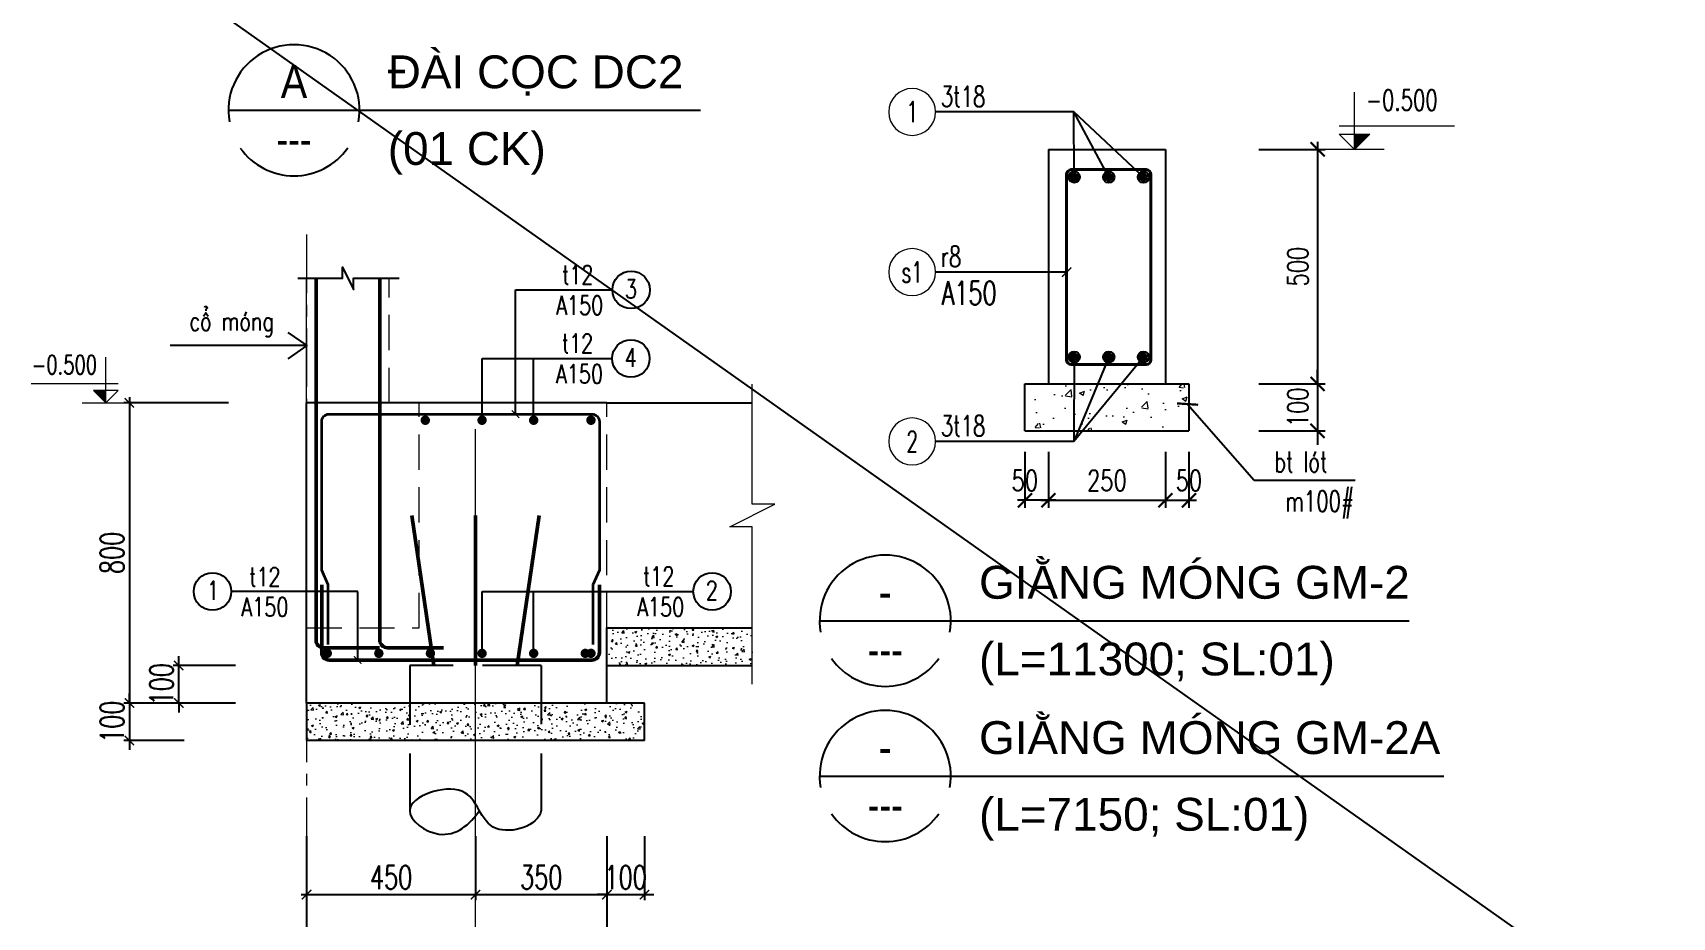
# Model space of a CAD drawing. Header units: millimetres. Extents: x -529861 to -223882, y -171969 to 61504.
# Drawn here: x -424030 to -406558, y 6194 to 15623 of the extents above; entities that cross this region are included whole.
import ezdxf
from ezdxf.enums import TextEntityAlignment as Align

# ---------------------------------------------------------------- set-up
doc = ezdxf.new("R2010")
doc.units = ezdxf.units.MM
doc.header["$LTSCALE"] = 5000
for name, pattern in [('CENTER', [2, 1.25, -0.25, 0.25, -0.25]), ('DASHDOT', [1, 0.5, -0.25, 0, -0.25]), ('HIDDEN', [0.375, 0.25, -0.125]), ('HIDDEN2', [0.1875, 0.125, -0.0625])]:
    doc.linetypes.add(name, pattern=pattern)
doc.layers.get('Defpoints').update_dxf_attribs({"color": 143})
for name, color, linetype, lineweight in [('01- Axis', 5, 'CENTER', 15), ('02- Bhatch', 8, 'Continuous', 9), ('05- Dim', 9, 'Continuous', 25), ('07- Hidden', 8, 'HIDDEN', 15), ('REBAR', 3, 'Continuous', 35), ('S- Concrete', 4, 'Continuous', 25), ('S- Rien', 3, 'Continuous', 50), ('S- Text', 7, 'Continuous', 25), ('S-Concrete', 4, 'Continuous', 25), ('S-Dim', 9, 'Continuous', 18), ('S-dims', 8, 'Continuous', 18), ('S-hatch', 8, 'Continuous', 5), ('S-hidden', 9, 'HIDDEN2', 25), ('S-Leader', 8, 'Continuous', 18), ('s-nomal', 32, 'Continuous', 25), ('S-STEEL thin', 3, 'Continuous', 35), ('S-text', 2, 'Continuous', 20), ('S-TEXT35', 3, 'Continuous', 30), ('Thep', 3, 'Continuous', 40)]:
    doc.layers.add(name, color=color, linetype=linetype, lineweight=lineweight)
doc.layers.add('8', color=8, linetype='Continuous')
doc.layers.add('KCS_Plotter', color=11, linetype='Continuous', plot=False)
doc.styles.add('.VnArialH', font='')
doc.styles.add('dim', font='iso.shx', dxfattribs={"width": 0.8})
doc.styles.add('kh-cat-typical$0$General text 1', font='')
doc.styles.add('ROMANS', font='romans.shx', dxfattribs={"width": 0.75, "bigfont": 'vns.shx'})
doc.styles.add('s-text', font='vnsimli.shx', dxfattribs={"width": 0.7})
doc.styles.add('S-TEXT35', font='', dxfattribs={"width": 0.9})
doc.styles.add('vnavanthb', font='')
doc.styles.add('vnsimli', font='vnsimli.shx')
doc.styles.add('vnsimpli', font='vnsimli.shx', dxfattribs={"width": 0.65})
doc.styles.get('.VnArialH').set_extended_font_data('.VnArialH')
doc.styles.get('kh-cat-typical$0$General text 1').set_extended_font_data('.VnAvantH')
doc.styles.get('S-TEXT35').set_extended_font_data('.VnAvantH')
doc.styles.get('vnavanthb').set_extended_font_data('.VnAvantH', bold=True)
doc.dimstyles.new('1-100x0.5', dxfattribs={"dimscale": 100, "dimtxt": 2.5, "dimasz": 1, "dimexe": 1, "dimexo": 1, "dimgap": 1, "dimtad": 1, "dimdec": 0, "dimlfac": 0.2, "dimzin": 0, "dimdsep": 46, "dimtxsty": 'dim', "dimblk": 'ARCHTICK', "dimcen": 1, "dimdle": 1, "dimclrd": 252, "dimclre": 252, "dimclrt": 31, "dimadec": 0, "dimazin": 0, "dimtfac": 1, "dimtdec": 0, "dimtmove": 0, "dimatfit": 1, "dimldrblk": 'ARCHTICK', "dimfxl": 50, "dimtolj": 1, "dimtzin": 0, "dimarcsym": 1})
doc.dimstyles.new('1-150x5', dxfattribs={"dimscale": 100, "dimtxt": 2.2, "dimasz": 1.5, "dimexe": 0.8, "dimexo": 0, "dimgap": 1, "dimtad": 1, "dimdec": 0, "dimlfac": 0.2, "dimzin": 1, "dimdsep": 46, "dimtxsty": 'ROMANS', "dimblk": 'ARCHTICK', "dimcen": 0.8, "dimdle": 0.8, "dimclrd": 256, "dimclre": 256, "dimclrt": 3, "dimadec": 0, "dimazin": 0, "dimtfac": 1, "dimtdec": 0, "dimtix": 1, "dimtmove": 0, "dimatfit": 3, "dimfxl": 0.15, "dimtvp": 0.833333, "dimtolj": 1, "dimtzin": 0, "dimarcsym": 0})
doc.dimstyles.new('1-25s', dxfattribs={"dimtxt": 250, "dimasz": 100, "dimexe": 60, "dimexo": 20, "dimgap": 60, "dimtad": 1, "dimdec": 0, "dimlfac": 0.25, "dimdsep": 46, "dimtxsty": 's-text', "dimblk1": 'ARCHTICK', "dimblk2": 'ARCHTICK', "dimsah": 1, "dimcen": 0, "dimdle": 60, "dimclrd": 256, "dimclre": 256, "dimclrt": 1, "dimadec": 0, "dimazin": 0, "dimtfac": 1, "dimtdec": 0, "dimtix": 1, "dimtmove": 1, "dimatfit": 3, "dimldrblk": 'ARCHTICK', "dimfxl": 60, "dimtolj": 1, "dimarcsym": 0})
doc.dimstyles.new('1-50', dxfattribs={"dimtxt": 200, "dimasz": 80, "dimexe": 100, "dimexo": 10, "dimgap": 60, "dimtad": 1, "dimdec": 0, "dimlfac": 0.5, "dimzin": 0, "dimdsep": 46, "dimtxsty": 's-text', "dimblk1": 'ARCHTICK', "dimblk2": 'ARCHTICK', "dimsah": 1, "dimcen": 100, "dimdle": 100, "dimclrd": 256, "dimclre": 256, "dimclrt": 4, "dimadec": 0, "dimazin": 0, "dimtfac": 0.0001, "dimtdec": 0, "dimtix": 1, "dimtmove": 1, "dimatfit": 3, "dimldrblk": 'ARCHTICK', "dimfxl": 200, "dimtolj": 1, "dimtzin": 0, "dimarcsym": 0})
doc.dimstyles.new('TL1-40', dxfattribs={"dimscale": 100, "dimtxt": 2.5, "dimasz": 0.8, "dimexe": 1, "dimexo": 2, "dimgap": 1, "dimtad": 1, "dimdec": 0, "dimlfac": 0.4, "dimzin": 12, "dimdsep": 46, "dimtxsty": 'dim', "dimblk1": 'ARCHTICK', "dimblk2": 'ARCHTICK', "dimsah": 1, "dimcen": 1, "dimdle": 1, "dimclrd": 9, "dimclre": 9, "dimclrt": 31, "dimadec": 0, "dimazin": 0, "dimtfac": 1, "dimtdec": 0, "dimtmove": 2, "dimatfit": 3, "dimldrblk": 'ARCHTICK', "dimfxl": 1, "dimtolj": 1, "dimtzin": 12, "dimarcsym": 0})

# ---------------------------------------------------------------- blocks, each defined once
blk = doc.blocks.new('_ArchTick')
at = {"color": 0, "linetype": 'ByBlock', "const_width": 0.15}
blk.add_lwpolyline([(-0.5, -0.5), (0.5, 0.5)], dxfattribs=at)
blk = doc.blocks.new('*D884')
at = {"layer": 'Defpoints', "color": 0, "ltscale": 800, "transparency": 16777216}
for p in [(-410965, 11880, 0), (-410965, 11380, 0), (-410337, 11380)]:
    blk.add_point(p, dxfattribs=at)
at = {"layer": 'S-dims', "lineweight": -2, "ltscale": 800, "transparency": 16777216}
for p, q in [((-410337, 11880), (-410337, 12030)), ((-410965, 11880), (-410257, 11880)), ((-410337, 11880), (-410337, 11380)), ((-410965, 11380), (-410257, 11380)), ((-410337, 11380), (-410337, 11230))]:
    blk.add_line(p, q, dxfattribs=at)
at = {"layer": 'S-dims', "lineweight": -2, "ltscale": 800, "transparency": 16777216, "xscale": 150, "yscale": 150, "zscale": 150}
for p, rotation in [((-410337, 11880), 270), ((-410337, 11380), 90)]:
    blk.add_blockref('_ArchTick', p, dxfattribs=dict(at, rotation=rotation))
at = {"layer": 'S-dims', "color": 3, "ltscale": 800, "transparency": 16777216, "insert": (-410547, 11630), "char_height": 220, "attachment_point": 5, "rotation": 90, "style": 'ROMANS'}
blk.add_mtext('\\A1;100', dxfattribs=at)
blk = doc.blocks.new('*D885')
at = {"layer": 'Defpoints', "color": 0, "ltscale": 800, "transparency": 16777216}
for p in [(-413206, 11154, 0), (-411958, 11154, 0), (-411958, 10639)]:
    blk.add_point(p, dxfattribs=at)
at = {"layer": 'S-dims', "lineweight": -2, "ltscale": 800, "transparency": 16777216}
for p, q in [((-413206, 11154), (-413206, 10559)), ((-411958, 11154), (-411958, 10559)), ((-413286, 10639), (-411878, 10639))]:
    blk.add_line(p, q, dxfattribs=at)
at = {"layer": 'S-dims', "lineweight": -2, "ltscale": 800, "transparency": 16777216, "xscale": 150, "yscale": 150, "zscale": 150, "rotation": 180}
blk.add_blockref('_ArchTick', (-413206, 10639), dxfattribs=at)
at = {"layer": 'S-dims', "lineweight": -2, "ltscale": 800, "transparency": 16777216, "xscale": 150, "yscale": 150, "zscale": 150}
blk.add_blockref('_ArchTick', (-411958, 10639), dxfattribs=at)
at = {"layer": 'S-dims', "color": 3, "ltscale": 800, "transparency": 16777216, "insert": (-412582, 10849), "char_height": 220, "attachment_point": 5, "style": 'ROMANS'}
blk.add_mtext('\\A1;250', dxfattribs=at)
blk = doc.blocks.new('*D886')
at = {"layer": 'Defpoints', "color": 0, "ltscale": 800, "transparency": 16777216}
for p in [(-410965, 14380, 0), (-410965, 11880, 0), (-410337, 11880)]:
    blk.add_point(p, dxfattribs=at)
at = {"layer": 'S-dims', "lineweight": -2, "ltscale": 800, "transparency": 16777216}
for p, q in [((-410965, 14380), (-410257, 14380)), ((-410337, 14460), (-410337, 11800)), ((-410965, 11880), (-410257, 11880))]:
    blk.add_line(p, q, dxfattribs=at)
at = {"layer": 'S-dims', "lineweight": -2, "ltscale": 800, "transparency": 16777216, "xscale": 150, "yscale": 150, "zscale": 150}
for p, rotation in [((-410337, 14380), 90), ((-410337, 11880), 270)]:
    blk.add_blockref('_ArchTick', p, dxfattribs=dict(at, rotation=rotation))
at = {"layer": 'S-dims', "color": 3, "ltscale": 800, "transparency": 16777216, "insert": (-410547, 13130), "char_height": 220, "attachment_point": 5, "rotation": 90, "style": 'ROMANS'}
blk.add_mtext('\\A1;500', dxfattribs=at)
blk = doc.blocks.new('*D887')
at = {"layer": 'Defpoints', "color": 0, "ltscale": 800, "transparency": 16777216}
for p in [(-413456, 11154, 0), (-413206, 11154, 0), (-413456, 10639)]:
    blk.add_point(p, dxfattribs=at)
at = {"layer": 'S-dims', "lineweight": -2, "ltscale": 800, "transparency": 16777216}
for p, q in [((-413456, 11154), (-413456, 10559)), ((-413206, 11154), (-413206, 10559)), ((-413126, 10639), (-413536, 10639))]:
    blk.add_line(p, q, dxfattribs=at)
at = {"layer": 'S-dims', "lineweight": -2, "ltscale": 800, "transparency": 16777216, "xscale": 150, "yscale": 150, "zscale": 150, "rotation": 180}
blk.add_blockref('_ArchTick', (-413456, 10639), dxfattribs=at)
at = {"layer": 'S-dims', "lineweight": -2, "ltscale": 800, "transparency": 16777216, "xscale": 150, "yscale": 150, "zscale": 150}
blk.add_blockref('_ArchTick', (-413206, 10639), dxfattribs=at)
at = {"layer": 'S-dims', "color": 3, "ltscale": 800, "transparency": 16777216, "insert": (-413456, 10849), "char_height": 220, "attachment_point": 5, "style": 'ROMANS'}
blk.add_mtext('\\A1;50', dxfattribs=at)
blk = doc.blocks.new('*D888')
at = {"layer": 'Defpoints', "color": 0, "ltscale": 800, "transparency": 16777216}
for p in [(-411958, 11154, 0), (-411708, 11154, 0), (-411708, 10639)]:
    blk.add_point(p, dxfattribs=at)
at = {"layer": 'S-dims', "lineweight": -2, "ltscale": 800, "transparency": 16777216}
for p, q in [((-411958, 11154), (-411958, 10559)), ((-411708, 11154), (-411708, 10559)), ((-412038, 10639), (-411628, 10639))]:
    blk.add_line(p, q, dxfattribs=at)
at = {"layer": 'S-dims', "lineweight": -2, "ltscale": 800, "transparency": 16777216, "xscale": 150, "yscale": 150, "zscale": 150, "rotation": 180}
blk.add_blockref('_ArchTick', (-411958, 10639), dxfattribs=at)
at = {"layer": 'S-dims', "lineweight": -2, "ltscale": 800, "transparency": 16777216, "xscale": 150, "yscale": 150, "zscale": 150}
blk.add_blockref('_ArchTick', (-411708, 10639), dxfattribs=at)
at = {"layer": 'S-dims', "color": 3, "ltscale": 800, "transparency": 16777216, "insert": (-411708, 10849), "char_height": 220, "attachment_point": 5, "style": 'ROMANS'}
blk.add_mtext('\\A1;50', dxfattribs=at)
blk = doc.blocks.new('THEP DAM')
at = {"layer": 'S-STEEL thin'}
for p, q in [((-0.53, 0.53), (0.53, -0.53)), ((-0.53, -0.53), (0.53, 0.53)), ((0, 0.75), (0, -0.75)), ((-0.75, 0), (0.75, 0))]:
    blk.add_line(p, q, dxfattribs=at)
blk.add_circle((0, 0), 0.75, dxfattribs=at)
blk = doc.blocks.new('CCT')
at = {"layer": 'S-Leader'}
blk.add_circle((-3.12, 0), 2.5, dxfattribs=at)
at = {"layer": 'S-text', "style": 'vnsimpli', "width": 0.75}
for tag, p in [('DK', (1.08, 1.06)), ('KC', (1.08, -3.72))]:
    blk.add_attdef(tag, p, '', height=2.5, dxfattribs=at)
at = {"layer": 'S-text', "style": 'vnavanthb'}
blk.add_attdef('SH', text='', height=3, dxfattribs=at).set_placement((-2.71, 0), align=Align.MIDDLE)
blk = doc.blocks.new('cot cao do')
at = {"layer": 'S-Leader'}
blk.add_hatch(color=256, dxfattribs=at).paths.add_polyline_path([(111, 111), (0, 111), (0, 0)])
for p, q in [((0, 0), (0, 413)), ((-111, 171), (722, 171)), ((214, 0), (-214, 0)), ((0, 0), (-111, 111)), ((-111, 111), (111, 111)), ((0, 0), (111, 111))]:
    blk.add_line(p, q, dxfattribs=at)
blk = doc.blocks.new('caotrinh')
at = {"layer": '8', "xscale": 0.01000000000931323, "yscale": 0.01000000000931323, "zscale": 0.01000000000931323}
blk.add_blockref('cot cao do', (1239341.48, -33042.11), dxfattribs=at)
at = {"layer": 'S-text', "style": 'vnsimli', "width": 0.7}
for tag, p in [('LEVER1', (1239342.3, -33028.83)), ('LEVER2', (1239342.3, -33030.9)), ('LEVER3', (1239342.3, -33032.97)), ('LEVER4', (1239342.3, -33034.99)), ('LEVER5', (1239342.3, -33037.1)), ('LEVER6', (1239342.3, -33039.29))]:
    blk.add_attdef(tag, p, '', height=1.7, dxfattribs=at)
blk = doc.blocks.new('*U877')
for p, q in [((-6.98, 0), (6.98, 0)), ((0, 0), (55.74, 0))]:
    blk.add_line(p, q)
blk.add_ellipse((0, 0), major_axis=(6.98, 0.01), ratio=1, start_param=-0.176637, end_param=3.316767)
at = {"color": 0}
blk.add_ellipse((0, 0), major_axis=(-6.98, 0), ratio=1, start_param=0.612827, end_param=2.529211, dxfattribs=at)
at = {"layer": 'S-TEXT35', "style": '.VnArialH'}
for tag, p in [('VIET_NAME', (16.42, 2.33)), ('ENGLISH_NAME', (16.42, -5.83))]:
    blk.add_attdef(tag, p, '', height=3.5, dxfattribs=at)
at = {"layer": 'S-TEXT35', "style": 'S-TEXT35', "width": 0.9}
for tag, p in [('VIEW-NUMBER', (0, 1.44)), ('SHEET_NUMBER', (0, -4.89))]:
    blk.add_attdef(tag, text='', height=3.5, dxfattribs=at).set_placement(p, align=Align.CENTER)
blk = doc.blocks.new('*U875')
for p, q in [((-6.98, 0), (6.98, 0)), ((0, 0), (43.25, 0))]:
    blk.add_line(p, q)
blk.add_ellipse((0, 0), major_axis=(6.98, 0.01), ratio=1, start_param=-0.176637, end_param=3.316767)
at = {"color": 0}
blk.add_ellipse((0, 0), major_axis=(-6.98, 0), ratio=1, start_param=0.612827, end_param=2.529211, dxfattribs=at)
at = {"layer": 'S-TEXT35', "style": '.VnArialH'}
for tag, p in [('VIET_NAME', (16.42, 2.33)), ('ENGLISH_NAME', (16.42, -5.83))]:
    blk.add_attdef(tag, p, '', height=3.5, dxfattribs=at)
at = {"layer": 'S-TEXT35', "style": 'S-TEXT35', "width": 0.9}
for tag, p in [('VIEW-NUMBER', (0, 1.44)), ('SHEET_NUMBER', (0, -4.89))]:
    blk.add_attdef(tag, text='', height=3.5, dxfattribs=at).set_placement(p, align=Align.CENTER)
blk = doc.blocks.new('*D923')
at = {"layer": '05- Dim', "lineweight": -2, "transparency": 16777216}
for p, q in [((-423000, 11738), (-423000, 8418)), ((-421945, 11678), (-423060, 11678)), ((-421945, 8478), (-423060, 8478))]:
    blk.add_line(p, q, dxfattribs=at)
at = {"layer": 'Defpoints', "color": 0, "transparency": 16777216}
for p in [(-421925, 11678), (-423000, 8478), (-421925, 8478)]:
    blk.add_point(p, dxfattribs=at)
at = {"layer": '05- Dim', "lineweight": -2, "transparency": 16777216, "xscale": 100, "yscale": 100, "zscale": 100}
for p, rotation in [((-423000, 11678), 90), ((-423000, 8478), 270)]:
    blk.add_blockref('_ArchTick', p, dxfattribs=dict(at, rotation=rotation))
at = {"layer": '05- Dim', "color": 1, "transparency": 16777216, "insert": (-423185, 10078), "char_height": 250, "attachment_point": 5, "rotation": 90, "style": 's-text'}
blk.add_mtext('\\A1;800', dxfattribs=at)
blk = doc.blocks.new('*D924')
at = {"layer": '05- Dim', "lineweight": -2, "transparency": 16777216}
for p, q in [((-423000, 8478), (-423000, 8578)), ((-422418, 8478), (-423060, 8478)), ((-423000, 8478), (-423000, 8078)), ((-422418, 8078), (-423060, 8078)), ((-423000, 8078), (-423000, 7978))]:
    blk.add_line(p, q, dxfattribs=at)
at = {"layer": 'Defpoints', "color": 0, "transparency": 16777216}
for p in [(-422398, 8478), (-423000, 8078), (-422398, 8078)]:
    blk.add_point(p, dxfattribs=at)
at = {"layer": '05- Dim', "lineweight": -2, "transparency": 16777216, "xscale": 100, "yscale": 100, "zscale": 100}
for p, rotation in [((-423000, 8478), 270), ((-423000, 8078), 90)]:
    blk.add_blockref('_ArchTick', p, dxfattribs=dict(at, rotation=rotation))
at = {"layer": '05- Dim', "color": 1, "transparency": 16777216, "insert": (-423185, 8278), "char_height": 250, "attachment_point": 5, "rotation": 90, "style": 's-text'}
blk.add_mtext('\\A1;100', dxfattribs=at)
blk = doc.blocks.new('*D925')
at = {"layer": '05- Dim', "lineweight": -2, "transparency": 16777216}
for p, q in [((-422474, 8878), (-422474, 8978)), ((-421869, 8878), (-422534, 8878)), ((-422474, 8478), (-422474, 8878)), ((-421869, 8478), (-422534, 8478)), ((-422474, 8478), (-422474, 8378))]:
    blk.add_line(p, q, dxfattribs=at)
at = {"layer": 'Defpoints', "color": 0, "transparency": 16777216}
for p in [(-422474, 8878), (-421849, 8878), (-421849, 8478)]:
    blk.add_point(p, dxfattribs=at)
at = {"layer": '05- Dim', "lineweight": -2, "transparency": 16777216, "xscale": 100, "yscale": 100, "zscale": 100}
for p, rotation in [((-422474, 8878), 270), ((-422474, 8478), 90)]:
    blk.add_blockref('_ArchTick', p, dxfattribs=dict(at, rotation=rotation))
at = {"layer": '05- Dim', "color": 1, "transparency": 16777216, "insert": (-422659, 8678), "char_height": 250, "attachment_point": 5, "rotation": 90, "style": 's-text'}
blk.add_mtext('\\A1;100', dxfattribs=at)
blk = doc.blocks.new('*D926')
at = {"layer": '05- Dim', "lineweight": -2, "transparency": 16777216}
for p, q in [((-421111, 7059), (-421111, 6375)), ((-419312, 7059), (-419312, 6375)), ((-421171, 6435), (-419252, 6435))]:
    blk.add_line(p, q, dxfattribs=at)
at = {"layer": 'Defpoints', "color": 0, "transparency": 16777216}
for p in [(-421111, 7079), (-419312, 7079), (-419312, 6435)]:
    blk.add_point(p, dxfattribs=at)
at = {"layer": '05- Dim', "lineweight": -2, "transparency": 16777216, "xscale": 100, "yscale": 100, "zscale": 100, "rotation": 180}
blk.add_blockref('_ArchTick', (-421111, 6435), dxfattribs=at)
at = {"layer": '05- Dim', "lineweight": -2, "transparency": 16777216, "xscale": 100, "yscale": 100, "zscale": 100}
blk.add_blockref('_ArchTick', (-419312, 6435), dxfattribs=at)
at = {"layer": '05- Dim', "color": 1, "transparency": 16777216, "insert": (-420211, 6620), "char_height": 250, "attachment_point": 5, "style": 's-text'}
blk.add_mtext('\\A1;450', dxfattribs=at)
blk = doc.blocks.new('D30')
for p, q in [((-700, 0), (-700, -1544)), ((700, 0), (-700, 0)), ((700, 0), (700, -1544))]:
    blk.add_line(p, q)
at = {"layer": '01- Axis', "linetype": 'DASHDOT', "ltscale": 300}
blk.add_line((0, -3073), (0, 2520), dxfattribs=at)
at = {"layer": '05- Dim'}
blk.add_open_spline([(700, -1541), (674, -1715), (43, -1893), (30, -1148), (-948, -1472), (-338, -1925), (-56, -1697), (45, -1541)], degree=3, knots=[0, 0, 0, 0, 377.304511, 807.210925, 1248.538509, 1547.365408, 1908.554203, 1908.554203, 1908.554203, 1908.554203], dxfattribs=at)
at = {"layer": 'S- Rien', "linetype": 'HIDDEN', "ltscale": 800}
for p, q in [((-445, 0), (-680, 1600)), ((0, 0), (0, 1600)), ((445, 0), (680, 1600))]:
    blk.add_line(p, q, dxfattribs=at)
blk = doc.blocks.new('cao do')
blk.add_hatch(color=256).paths.add_polyline_path([(149, 149), (0, 149), (0, 0)])
for p, q in [((0, 0), (0, 553)), ((-149, 229), (904, 229)), ((286, 0), (-286, 0)), ((0, 0), (-149, 149)), ((-149, 149), (149, 149)), ((0, 0), (149, 149))]:
    blk.add_line(p, q)
at = {"layer": 'S-text', "width": 0.7}
for tag, height, style, p in [('LEVER3', 200, 's-text', (490, 1059)), ('LEVER2', 200, 's-text', (491, 728)), ('LEVER1', 228, 'vnsimli', (502, 348))]:
    blk.add_attdef(tag, text='', height=height, dxfattribs=dict(at, style=style)).set_placement(p, align=Align.CENTER)
blk = doc.blocks.new('*U882')
at = {"layer": 'S- Rien', "const_width": 50}
blk.add_lwpolyline([(25, 0, -1), (-25, 0, -1)], format="xyb", close=True, dxfattribs=at)
blk = doc.blocks.new('*U883')
at = {"layer": 'S-hidden', "color": 0, "linetype": 'ByBlock', "lineweight": -2, "transparency": 16777216}
for p in [(0, 0), (550, 0), (1100, 0), (1650, 0), (2200, 0), (2750, 0)]:
    blk.add_blockref('*U882', p, dxfattribs=at)
blk = doc.blocks.new('*D927')
at = {"layer": '05- Dim', "linetype": 'ByBlock', "lineweight": -2, "ltscale": 1500, "transparency": 16777216}
for p, q in [((-419312, 7059), (-419312, 6375)), ((-417911, 7059), (-417911, 6375)), ((-419372, 6435), (-417851, 6435))]:
    blk.add_line(p, q, dxfattribs=at)
at = {"layer": 'Defpoints', "color": 0, "linetype": 'ByBlock', "ltscale": 1500, "transparency": 16777216}
for p in [(-419312, 7079), (-417911, 7079), (-417911, 6435)]:
    blk.add_point(p, dxfattribs=at)
at = {"layer": '05- Dim', "linetype": 'ByBlock', "lineweight": -2, "ltscale": 1500, "transparency": 16777216, "xscale": 100, "yscale": 100, "zscale": 100, "rotation": 180}
blk.add_blockref('_ArchTick', (-419312, 6435), dxfattribs=at)
at = {"layer": '05- Dim', "linetype": 'ByBlock', "lineweight": -2, "ltscale": 1500, "transparency": 16777216, "xscale": 100, "yscale": 100, "zscale": 100}
blk.add_blockref('_ArchTick', (-417911, 6435), dxfattribs=at)
at = {"layer": '05- Dim', "color": 1, "linetype": 'ByBlock', "ltscale": 1500, "transparency": 16777216, "insert": (-418611, 6620), "char_height": 250, "attachment_point": 5, "style": 's-text'}
blk.add_mtext('\\A1;350', dxfattribs=at)
blk = doc.blocks.new('*D928')
at = {"layer": '05- Dim', "linetype": 'ByBlock', "lineweight": -2, "ltscale": 1500, "transparency": 16777216}
for p, q in [((-417911, 7059), (-417911, 6375)), ((-417511, 7059), (-417511, 6375)), ((-417911, 6435), (-418011, 6435)), ((-417911, 6435), (-417511, 6435)), ((-417511, 6435), (-417411, 6435))]:
    blk.add_line(p, q, dxfattribs=at)
at = {"layer": 'Defpoints', "color": 0, "linetype": 'ByBlock', "ltscale": 1500, "transparency": 16777216}
for p in [(-417911, 7079), (-417511, 7079), (-417511, 6435)]:
    blk.add_point(p, dxfattribs=at)
at = {"layer": '05- Dim', "linetype": 'ByBlock', "lineweight": -2, "ltscale": 1500, "transparency": 16777216, "xscale": 100, "yscale": 100, "zscale": 100}
blk.add_blockref('_ArchTick', (-417911, 6435), dxfattribs=at)
at = {"layer": '05- Dim', "linetype": 'ByBlock', "lineweight": -2, "ltscale": 1500, "transparency": 16777216, "xscale": 100, "yscale": 100, "zscale": 100, "rotation": 180}
blk.add_blockref('_ArchTick', (-417511, 6435), dxfattribs=at)
at = {"layer": '05- Dim', "color": 1, "linetype": 'ByBlock', "ltscale": 1500, "transparency": 16777216, "insert": (-417711, 6620), "char_height": 250, "attachment_point": 5, "style": 's-text'}
blk.add_mtext('\\A1;100', dxfattribs=at)
blk = doc.blocks.new('*D929')
at = {"layer": '05- Dim', "linetype": 'ByBlock', "lineweight": -2, "ltscale": 1500, "transparency": 16777216}
for p, q in [((-421111, 7059), (-421111, 5613)), ((-417911, 7059), (-417911, 5613)), ((-421171, 5673), (-417851, 5673))]:
    blk.add_line(p, q, dxfattribs=at)
at = {"layer": 'Defpoints', "color": 0, "linetype": 'ByBlock', "ltscale": 1500, "transparency": 16777216}
for p in [(-421111, 7079), (-417911, 7079), (-417911, 5673)]:
    blk.add_point(p, dxfattribs=at)
at = {"layer": '05- Dim', "linetype": 'ByBlock', "lineweight": -2, "ltscale": 1500, "transparency": 16777216, "xscale": 100, "yscale": 100, "zscale": 100, "rotation": 180}
blk.add_blockref('_ArchTick', (-421111, 5673), dxfattribs=at)
at = {"layer": '05- Dim', "linetype": 'ByBlock', "lineweight": -2, "ltscale": 1500, "transparency": 16777216, "xscale": 100, "yscale": 100, "zscale": 100}
blk.add_blockref('_ArchTick', (-417911, 5673), dxfattribs=at)
at = {"layer": '05- Dim', "color": 1, "linetype": 'ByBlock', "ltscale": 1500, "transparency": 16777216, "insert": (-419511, 5858), "char_height": 250, "attachment_point": 5, "style": 's-text'}
blk.add_mtext('\\A1;800', dxfattribs=at)
blk = doc.blocks.new('*U879')
for p, q in [((-6.98, 0), (6.98, 0)), ((0, 0), (59.42, 0))]:
    blk.add_line(p, q)
blk.add_ellipse((0, 0), major_axis=(6.98, 0.01), ratio=1, start_param=-0.176637, end_param=3.316767)
at = {"color": 0}
blk.add_ellipse((0, 0), major_axis=(-6.98, 0), ratio=1, start_param=0.612827, end_param=2.529211, dxfattribs=at)
at = {"layer": 'S-TEXT35', "style": '.VnArialH'}
for tag, p in [('VIET_NAME', (16.42, 2.33)), ('ENGLISH_NAME', (16.42, -5.83))]:
    blk.add_attdef(tag, p, '', height=3.5, dxfattribs=at)
at = {"layer": 'S-TEXT35', "style": 'S-TEXT35', "width": 0.9}
for tag, p in [('VIEW-NUMBER', (0, 1.44)), ('SHEET_NUMBER', (0, -4.89))]:
    blk.add_attdef(tag, text='', height=3.5, dxfattribs=at).set_placement(p, align=Align.CENTER)

msp = doc.modelspace()

# ---------------------------------------------------------------- hatches: boundary and pattern name
at = {"layer": 'S-hatch'}
h = msp.add_hatch(dxfattribs=at)
h.set_pattern_fill('AR-CONC', color=256, scale=3, style=0)
h.set_pattern_definition([(50, (4654144.84, 318079.34), (546.554007, -47.817257), [57.15, -628.65]), (355, (4654144.84, 318079.34), (-105.730264, 573.170536), [45.72, -502.92175]), (100.451445, (4654190.4, 318075.35), (440.82374, 525.353256), [48.570026, -534.270734]), (46.1842, (4654144.84, 318231.74), (813.23712, -126.12698), [85.725, -942.975]), (96.635558, (4654212.6, 318221.2), (712.2124, 742.27837), [72.85507, -801.40682]), (351.184151, (4654144.8, 318231.7), (712.2124, 742.27837), [68.5799, -754.3792]), (21, (4654221.04, 318193.64), (454.843174, -306.795595), [57.15, -628.65]), (326, (4654221.04, 318193.64), (185.406085, 552.5639), [45.72, -502.92]), (71.451445, (4654258.94, 318168.07), (640.24926, 245.768307), [48.570026, -534.26981]), (37.5, (4654144.84, 318079.34), (9.26581, 253.6651166), [0, -496.824, 0, -510.54, 0, -504.825]), (7.5, (4654144.84, 318079.34), (200.458988, 300.541724), [0, -291.084, 0, -485.394, 0, -192.405]), (327.5, (4653974.9, 318079.34), (406.7717855, -17.186232), [0, -190.5, 0, -594.36, 0, -788.67]), (317.5, (4653898.7, 318079.34), (444.387544, 76.279473), [0, -247.65, 0, -394.716, 0, -560.07])])
h.paths.add_polyline_path([(-411707.82, 11380.27), (-411707.82, 11880.27), (-413455.88, 11880.27), (-413455.88, 11380.27)])
h = msp.add_hatch(dxfattribs=at)
h.set_pattern_fill('AR-CONC', color=256, scale=30)
h.set_pattern_definition([(50, (-809998.67, 132443.35), (215.178055, -18.82564), [22.5, -247.5]), (355, (-809998.67, 132443.35), (-41.6254, 225.65764), [18, -198]), (100.451444, (-809980.74, 132441.78), (173.55265, 206.832), [19.12206, -210.34263]), (46.1842, (-809998.67, 132503.35), (320.1724, -49.65578), [33.75, -371.25]), (96.635635, (-809972, 132499.2), (280.39858, 292.23558), [28.6831, -315.51413]), (351.18416, (-809998.67, 132503.35), (280.39858, 292.23558), [27, -297]), (21, (-809968.67, 132488.35), (179.072116, -120.78567), [22.5, -247.5]), (326, (-809968.67, 132488.35), (72.9946, 217.54501), [18, -198]), (71.451445, (-809953.75, 132478.28), (252.06671, 96.75935), [19.12206, -210.34263]), (37.5, (-809998.67, 132443.345), (3.647957, 99.868156), [0, -195.6, 0, -201, 0, -198.75]), (7.5, (-809998.67, 132443.35), (78.92086, 118.323514), [0, -114.6, 0, -191.1, 0, -75.75]), (327.5, (-810065.57, 132443.345), (160.146731, -6.766462), [0, -75, 0, -234, 0, -310.5]), (317.5, (-810095.57, 132443.35), (174.95585, 30.031495), [0, -97.5, 0, -155.4, 0, -220.5])])
h.paths.add_polyline_path([(-416361.49, 9277.65), (-417911.11, 9277.65), (-417911.11, 8877.65), (-416361.49, 8877.65)])
h = msp.add_hatch(dxfattribs=at)
h.set_pattern_fill('AR-CONC', color=256, scale=30)
h.set_pattern_definition([(50, (-315542.17, 28238.66), (215.17805, -18.82564), [22.5, -247.5]), (355, (-315542.17, 28238.66), (-41.6254, 225.65764), [18, -198]), (100.45144, (-315524.24, 28237.1), (173.55265, 206.832), [19.12206, -210.34263]), (46.1842, (-315542.17, 28298.66), (320.1724, -49.6558), [33.75, -371.25]), (96.63564, (-315515.5, 28294.52), (280.3986, 292.2356), [28.6831, -315.5141]), (351.18416, (-315542.17, 28298.66), (280.3986, 292.2356), [27, -297]), (21, (-315512.17, 28283.66), (179.07212, -120.78567), [22.5, -247.5]), (326, (-315512.17, 28283.66), (72.9946, 217.545), [18, -198]), (71.45144, (-315497.25, 28273.6), (252.0667, 96.75935), [19.12206, -210.34263]), (37.5, (-315542.17, 28238.66), (3.647957, 99.868156), [0, -195.6, 0, -201, 0, -198.75]), (7.5, (-315542.17, 28238.66), (78.92086, 118.32351), [0, -114.6, 0, -191.1, 0, -75.75]), (327.5, (-315609.07, 28238.66), (160.14673, -6.76646), [0, -75, 0, -234, 0, -310.5]), (317.5, (-315639.07, 28238.66), (174.95585, 30.0315), [0, -97.5, 0, -155.4, 0, -220.5])])
h.paths.add_polyline_path([(-421111.11, 8477.65), (-421111.11, 8077.65)], flags=17)
h.paths.add_polyline_path([(-421111.11, 8477.65), (-421111.11, 8077.65)], flags=17)
h.paths.add_polyline_path([(-419911.11, 8477.65), (-421111.11, 8477.65), (-421111.11, 8077.65), (-419911.11, 8077.65)])
h.paths.add_polyline_path([(-418711.11, 8477.65), (-419911.11, 8477.65), (-419911.11, 8077.65), (-418711.11, 8077.65)])
h.paths.add_polyline_path([(-417911.11, 8477.65), (-418711.11, 8477.65), (-418711.11, 8077.65), (-417911.11, 8077.65)])
h.paths.add_polyline_path([(-417511.11, 8077.65), (-417511.11, 8477.65), (-417911.11, 8477.65), (-417911.11, 8077.65)])

# ---------------------------------------------------------------- linework, layer by layer
at = {"layer": '01- Axis', "ltscale": 0.1}
msp.add_line((-421111.11, 13471.99, 0), (-421111.11, 6510.9, 0), dxfattribs=at)
at = {"layer": '02- Bhatch', "elevation": 0}
msp.add_lwpolyline([(-416361.49, 8677.65), (-416361.49, 10357.65), (-416601.49, 10357.65), (-416121.49, 10597.65), (-416361.49, 10597.65), (-416361.49, 11877.65)], dxfattribs=at)
at = {"layer": '05- Dim', "ltscale": 0.2}
for p, q in [((-419241.83, 11491.27, 0), (-419241.83, 12150.39, 0)), ((-419241.83, 12150.39, 0), (-417855.52, 12150.39, 0)), ((-418691.83, 11491.27, 0), (-418691.83, 12150.39, 0)), ((-419241.83, 9007.22, 0), (-419241.83, 9666.35, 0)), ((-419241.83, 9666.35, 0), (-416990.33, 9666.35, 0)), ((-418691.83, 9007.22, 0), (-418691.83, 9666.35, 0))]:
    msp.add_line(p, q, dxfattribs=at)
at = {"layer": '05- Dim', "elevation": 0}
msp.add_lwpolyline([(-421204.65, 13005.37), (-420729.77, 13005.37), (-420729.77, 13122.71), (-420612.44, 12888.04), (-420612.44, 13005.37), (-420126.66, 13005.37)], dxfattribs=at)
at = {"layer": '05- Dim', "ltscale": 0.5}
for centre in [(-417653.3, 12882.03, 0), (-417655.52, 12150.39, 0), (-422114.58, 9666.35, 0), (-416790.33, 9666.35, 0)]:
    msp.add_circle(centre, 200, dxfattribs=at)
at = {"layer": '07- Hidden', "ltscale": 2000}
msp.add_line((-421111.11, 11677.65, 0), (-421111.11, 13005.37, 0), dxfattribs=at)
at = {"layer": '07- Hidden', "ltscale": 0.3}
for p, q in [((-420231.11, 11677.65, 0), (-420231.11, 13005.37, 0)), ((-417911.11, 9277.65, 0), (-417911.11, 11677.65, 0))]:
    msp.add_line(p, q, dxfattribs=at)
at = {"layer": '07- Hidden', "ltscale": 0.3, "elevation": 0}
msp.add_lwpolyline([(-421111.11, 9277.65), (-419911.11, 9277.65), (-419911.11, 11677.65), (-421111.11, 11677.65)], close=True, dxfattribs=at)
at = {"layer": 'KCS_Plotter', "linetype": 'ByBlock', "ltscale": 1500}
msp.add_line((-434705.66, 24795.25), (-392414.55, -5110.61), dxfattribs=at)
at = {"layer": 'REBAR', "elevation": 0}
msp.add_lwpolyline([(-420880.98, 9100.89), (-420880.98, 9736.21), (-420951.11, 9895.82), (-420951.11, 11477.65, -0.41421356), (-420871.11, 11557.65), (-418071.11, 11557.65, -0.41421356), (-417991.11, 11477.65), (-417991.11, 9895.82), (-418061.23, 9736.21), (-418061.23, 9100.89)], format="xyb", dxfattribs=at)
at = {"layer": 'S- Concrete', "ltscale": 800}
for p, q in [((-413205.88, 14379.81, 0), (-413205.88, 11880.27, 0)), ((-413205.88, 14379.81, 0), (-411957.82, 14379.81, 0)), ((-411957.82, 14379.81, 0), (-411957.82, 11880.27, 0)), ((-413455.88, 11880.27, 0), (-411707.82, 11880.27, 0)), ((-413455.88, 11380.27, 0), (-413455.88, 11880.27, 0)), ((-411957.82, 11880.27, 0), (-411707.82, 11880.27, 0)), ((-411707.82, 11880.27, 0), (-411707.82, 11380.27, 0)), ((-413455.88, 11380.27, 0), (-411707.82, 11380.27, 0)), ((-411957.82, 11380.27, 0), (-411707.82, 11380.27, 0))]:
    msp.add_line(p, q, dxfattribs=at)
at = {"layer": 'S- Rien', "elevation": 0}
for points in [[(-420333.12, 9067.19), (-420931.11, 9067.19, -0.41421356), (-421011.11, 9147.19), (-421011.11, 13005.37)], [(-419653.12, 9067.19), (-420251.11, 9067.19, -0.41421356), (-420331.11, 9147.19), (-420331.11, 13005.37)], [(-417991.11, 9736.21), (-417991.11, 9016.21, -0.41421356), (-418071.11, 8936.21), (-420871.11, 8936.21, -0.41421356), (-420951.11, 9016.21), (-420951.11, 9736.21)]]:
    msp.add_lwpolyline(points, format="xyb", dxfattribs=at)
at = {"layer": 'S- Rien', "const_width": 50, "elevation": 0}
for points in [[(-419821.74, 11492.48, -1), (-419871.74, 11492.48, -1)], [(-419216.83, 11492.48, -1), (-419266.83, 11492.48, -1)], [(-418666.83, 11492.48, -1), (-418716.83, 11492.48, -1)], [(-418055.95, 11492.67, -1), (-418105.95, 11492.67, -1)], [(-418055.95, 9007.41, -1), (-418105.95, 9007.41, -1)]]:
    msp.add_lwpolyline(points, format="xyb", close=True, dxfattribs=at)
at = {"layer": 'S-Concrete'}
for p, q in [((-421111.11, 8477.65, 0), (-421111.11, 11677.65, 0)), ((-417911.11, 11677.65, 0), (-421111.11, 11677.65, 0)), ((-417911.11, 11677.65, 0), (-416361.49, 11677.65, 0)), ((-417911.11, 8477.65, 0), (-417911.11, 9277.65, 0)), ((-417911.11, 8477.65, 0), (-417911.11, 9277.65, 0)), ((-417911.11, 9277.65, 0), (-416361.49, 9277.65, 0)), ((-417911.11, 8477.65, 0), (-421111.11, 8477.65, 0))]:
    msp.add_line(p, q, dxfattribs=at)
at = {"layer": 's-nomal'}
for p, q in [((-417911.11, 8877.65, 0), (-416361.49, 8877.65, 0)), ((-421111.11, 8477.65, 0), (-421111.11, 8077.65, 0)), ((-417511.11, 8477.65, 0), (-417911.11, 8477.65, 0)), ((-417511.11, 8077.65, 0), (-417511.11, 8477.65, 0)), ((-417511.11, 8077.65, 0), (-421111.11, 8077.65, 0))]:
    msp.add_line(p, q, dxfattribs=at)
at = {"layer": 'Thep', "ltscale": 5}
msp.add_lwpolyline([(-412961.76, 14164.02), (-412163.77, 14164.02, -0.41421356), (-412113.77, 14114.02), (-412113.77, 12135.62, -0.41421356), (-412163.77, 12085.62), (-412961.76, 12085.62, -0.41421356), (-413011.76, 12135.62), (-413011.76, 14114.02, -0.41421356)], format="xyb", close=True, dxfattribs=at)

# ---------------------------------------------------------------- block references
ref = msp.add_blockref('*U875', (-421246.18, 14797.04, 0), dxfattribs=dict(xscale=100.1908396946546, yscale=100.1908396946546, zscale=100.1908396946546))
ref.add_attrib('SHEET_NUMBER', '---', dxfattribs={"layer": 'S-TEXT35', "height": 350.668, "style": 'kh-cat-typical$0$General text 1', "width": 0.8}).set_placement((-421246.18, 14313.93, 0), align=Align.CENTER)
ref.add_attrib('VIEW-NUMBER', 'a', dxfattribs={"layer": 'S-TEXT35', "height": 350.67, "style": 'S-TEXT35', "width": 0.9}).set_placement((-421246.18, 14928.79, 0), align=Align.CENTER)
ref.add_attrib('ENGLISH_NAME', '(01 CK)', (-420246.6, 14214.44, 0), dxfattribs={"layer": 'S-TEXT35', "height": 350, "style": '.VnArialH'})
ref.add_attrib('VIET_NAME', '®µi cäc dc2', (-420246.6, 15031.72, 0), dxfattribs={"layer": 'S-TEXT35', "height": 350, "style": '.VnArialH'})
ref = msp.add_blockref('*U877', (-414944.97, 9355.02, 0), dxfattribs=dict(xscale=100.1908396946546, yscale=100.1908396946546, zscale=100.1908396946546))
ref.add_attrib('SHEET_NUMBER', '---', dxfattribs={"layer": 'S-TEXT35', "height": 350.668, "style": 'kh-cat-typical$0$General text 1', "width": 0.8}).set_placement((-414944.97, 8871.92, 0), align=Align.CENTER)
ref.add_attrib('VIEW-NUMBER', '-', dxfattribs={"layer": 'S-TEXT35', "height": 350.67, "style": 'S-TEXT35', "width": 0.9}).set_placement((-414944.97, 9486.77, 0), align=Align.CENTER)
ref.add_attrib('ENGLISH_NAME', '(l=11300; sl:01)', (-413945.39, 8772.42, 0), dxfattribs={"layer": 'S-TEXT35', "height": 350, "style": '.VnArialH'})
ref.add_attrib('VIET_NAME', 'gi»ng mãng gm-2', (-413945.39, 9589.7, 0), dxfattribs={"layer": 'S-TEXT35', "height": 350, "style": '.VnArialH'})
ref = msp.add_blockref('*U879', (-414944.97, 7699.18, 0), dxfattribs=dict(xscale=100.1908396946546, yscale=100.1908396946546, zscale=100.1908396946546))
ref.add_attrib('SHEET_NUMBER', '---', dxfattribs={"layer": 'S-TEXT35', "height": 350.668, "style": 'kh-cat-typical$0$General text 1', "width": 0.8}).set_placement((-414944.97, 7216.08, 0), align=Align.CENTER)
ref.add_attrib('VIEW-NUMBER', '-', dxfattribs={"layer": 'S-TEXT35', "height": 350.67, "style": 'S-TEXT35', "width": 0.9}).set_placement((-414944.97, 7830.93, 0), align=Align.CENTER)
ref.add_attrib('ENGLISH_NAME', '(l=7150; sl:01)', (-413945.39, 7116.58, 0), dxfattribs={"layer": 'S-TEXT35', "height": 350, "style": '.VnArialH'})
ref.add_attrib('VIET_NAME', 'gi»ng mãng gm-2a', (-413945.39, 7933.86, 0), dxfattribs={"layer": 'S-TEXT35', "height": 350, "style": '.VnArialH'})
at = {"layer": 'S-Dim'}
ref = msp.add_blockref('cao do', (-423251.84, 11677.65, 0), dxfattribs=dict(at, xscale=-0.8791208791208792, yscale=0.8791208791208792, zscale=0.8791208791208792))
ref.add_attrib('LEVER1', '-0.500', dxfattribs={"layer": 'S-text', "height": 200, "style": 'vnsimli', "width": 0.7}).set_placement((-423693.27, 11984.02, 0), align=Align.CENTER)
at = {"layer": 'S-hatch'}
ref = msp.add_blockref('caotrinh', (-182958119.2, 4881301.41, 0), dxfattribs=dict(at, xscale=147.294494709991, yscale=147.294494709991, zscale=147.294494709991))
ref.add_attrib('LEVER6', '-0.500', (-409821.95, 14795.81, 0), dxfattribs={"layer": 'S-text', "height": 220, "style": 'vnsimli', "width": 0.7})
at = {"layer": 'S-hidden'}
for name, p in [('D30', (-419311.68, 8877.65, 0)), ('*U883', (-420891.83, 9007.22, 0))]:
    msp.add_blockref(name, p, dxfattribs=at)
at = {"layer": 'S-Leader'}
ref = msp.add_blockref('CCT', (-414345.68, 14778.94, 0), dxfattribs=dict(at, xscale=-100.0000050083424, yscale=100.0000050083424, zscale=100.0000050083424, rotation=180))
ref.add_attrib('SH', '1', dxfattribs={"layer": 'S-text', "height": 220, "style": 'vnsimpli', "width": 0.65}).set_placement((-414658.18, 14778.94, 0), align=Align.MIDDLE)
ref.add_attrib('DK', '3t18', (-414352.42, 14834.71, 0), dxfattribs={"layer": 'S-text', "height": 220, "style": 'vnsimpli', "width": 0.7})
ref = msp.add_blockref('CCT', (-414345.68, 13071.87), dxfattribs=dict(at, xscale=-100.0000050083424, yscale=100.0000050083424, zscale=100.0000050083424, rotation=180))
ref.add_attrib('SH', 's1', dxfattribs={"layer": 'S-text', "height": 220, "style": 'vnsimpli', "width": 0.65}).set_placement((-414658.18, 13071.87), align=Align.MIDDLE)
ref.add_attrib('DK', 'r8', (-414352.42, 13127.65), dxfattribs={"layer": 'S-text', "height": 220, "style": 'vnsimpli', "width": 0.7})
ref.add_attrib('KC', 'A150', (-414342.77, 12724.48), dxfattribs={"layer": 'S-text', "height": 250, "style": 'vnsimpli', "width": 0.7})
ref = msp.add_blockref('CCT', (-414345.68, 11266.94, 0), dxfattribs=dict(at, xscale=-100.0000050083424, yscale=100.0000050083424, zscale=100.0000050083424, rotation=180))
ref.add_attrib('SH', '2', dxfattribs={"layer": 'S-text', "height": 220, "style": 'vnsimpli', "width": 0.65}).set_placement((-414658.18, 11266.94, 0), align=Align.MIDDLE)
ref.add_attrib('DK', '3t18', (-414352.42, 11322.71, 0), dxfattribs={"layer": 'S-text', "height": 220, "style": 'vnsimpli', "width": 0.7})
at = {"layer": 'Thep', "xscale": 50.10000000020955, "yscale": 50.10000000020955, "zscale": 50.10000000020955, "rotation": 180}
for p in [(-412931.76, 14084.02), (-412562.76, 14084.02), (-412193.77, 14084.02), (-412931.76, 12165.62), (-412562.76, 12165.62), (-412193.77, 12165.62)]:
    msp.add_blockref('THEP DAM', p, dxfattribs=at)

# ---------------------------------------------------------------- texts
at = {"layer": 'S- Text', "style": 's-text', "width": 0.75}
for s, p in [('t12', (-418222.19, 13043.82, 0)), ('3', (-417655.08, 12892.56, 0)), ('A150', (-418201.27, 12717.92, 0)), ('cæ mãng', (-421911.59, 12543.66, 0)), ('t12', (-418224.42, 12312.18, 0)), ('4', (-417657.3, 12160.92, 0)), ('A150', (-418203.49, 11986.28, 0)), ('t12', (-421556.42, 9822.1, 0)), ('t12', (-417359.22, 9828.13, 0)), ('1', (-422108.88, 9678.62, 0)), ('2', (-416792.11, 9676.88, 0)), ('A150', (-421556.08, 9502.23, 0)), ('A150', (-417338.3, 9502.23, 0))]:
    msp.add_text(s, height=200, dxfattribs=at).set_placement(p, align=Align.MIDDLE)
at = {"layer": 'S-text', "color": 3, "ltscale": 200, "style": 's-text', "width": 0.7}
for s, p in [('bt lãt', (-410799, 10939.26, 0)), ('m100#', (-410681.66, 10519.49, 0))]:
    msp.add_text(s, height=220, dxfattribs=at).set_placement(p)

# ---------------------------------------------------------------- dimensions: what is measured, and where the dimension line sits
at = {"layer": '05- Dim'}
for base, p1, p2, picture, middle in [((-423000.15, 8477.65, 0), (-421924.95, 11677.65, 0), (-421924.95, 8477.65, 0), '*D923', (-423185.15, 10077.65, 0)), ((-422473.79, 8877.65, 0), (-421848.97, 8477.65, 0), (-421848.97, 8877.65, 0), '*D925', (-422658.79, 8677.65, 0)), ((-423000.15, 8077.65, 0), (-422398.09, 8477.65, 0), (-422398.09, 8077.65, 0), '*D924', (-423185.15, 8277.65, 0))]:
    dim = msp.add_linear_dim(base=base, p1=p1, p2=p2, angle=90, dimstyle='1-25s', dxfattribs=at)
    dim.commit()
    dim.dimension.update_dxf_attribs({"geometry": picture, "text_midpoint": middle})
dim = msp.add_linear_dim(base=(-419311.68, 6434.8, 0), p1=(-421111.11, 7078.66, 0), p2=(-419311.68, 7078.66, 0), dimstyle='1-25s', dxfattribs=at)
dim.commit()
dim.dimension.update_dxf_attribs({"geometry": '*D926', "text_midpoint": (-420211.39, 6619.8, 0)})
at = {"layer": '05- Dim', "linetype": 'ByBlock', "ltscale": 1500}
for base, p1, p2, picture, middle in [((-417911.11, 5672.98, 0), (-421111.11, 7078.66, 0), (-417911.11, 7078.66, 0), '*D929', (-419511.11, 5857.98, 0)), ((-417911.11, 6434.8, 0), (-419311.68, 7078.66, 0), (-417911.11, 7078.66, 0), '*D927', (-418611.39, 6619.8, 0)), ((-417511.11, 6434.8, 0), (-417911.11, 7078.66, 0), (-417511.11, 7078.66, 0), '*D928', (-417711.11, 6619.8, 0))]:
    dim = msp.add_linear_dim(base=base, p1=p1, p2=p2, dimstyle='1-25s', dxfattribs=at)
    dim.commit()
    dim.dimension.update_dxf_attribs({"geometry": picture, "text_midpoint": middle})
at = {"layer": 'S-dims', "ltscale": 800}
for base, p1, p2, picture, middle in [((-410336.78, 11880.27, 0), (-410964.79, 14379.81, 0), (-410964.79, 11880.27, 0), '*D886', (-410546.78, 13130.04, 0)), ((-410336.78, 11380.27, 0), (-410964.79, 11880.27, 0), (-410964.79, 11380.27, 0), '*D884', (-410546.78, 11630.27, 0))]:
    dim = msp.add_linear_dim(base=base, p1=p1, p2=p2, angle=90, dimstyle='1-150x5', override={"dimtmove": 1}, dxfattribs=at)
    dim.commit()
    dim.dimension.update_dxf_attribs({"geometry": picture, "text_midpoint": middle})
for base, p1, p2, picture, middle in [((-413455.88, 10639.33, 0), (-413205.88, 11153.52, 0), (-413455.88, 11153.52, 0), '*D887', (-413455.88, 10639.33, 0)), ((-411707.82, 10639.33, 0), (-411957.82, 11153.52, 0), (-411707.82, 11153.52, 0), '*D888', (-411707.82, 10639.33, 0))]:
    dim = msp.add_linear_dim(base=base, p1=p1, p2=p2, dimstyle='1-150x5', override={"dimtmove": 1}, dxfattribs=at)
    dim.commit()
    dim.dimension.update_dxf_attribs({"geometry": picture, "text_midpoint": middle, "dimtype": 160})
dim = msp.add_linear_dim(base=(-411957.82, 10639.33, 0), p1=(-413205.88, 11153.52, 0), p2=(-411957.82, 11153.52, 0), dimstyle='1-150x5', override={"dimtmove": 1}, dxfattribs=at)
dim.commit()
dim.dimension.update_dxf_attribs({"geometry": '*D885', "text_midpoint": (-412581.85, 10849.33, 0)})

# ---------------------------------------------------------------- leaders
at = {"layer": '05- Dim'}
for points, dimstyle, override in [([(-418884.69, 11557.65, 0), (-418884.69, 12882.03, 0), (-417853.3, 12882.03, 0)], '1-50', {"dimtad": 0}), ([(-421110.28, 12288.12, 0), (-422567.36, 12288.12, 0)], '1-25s', {"dimasz": 200, "dimgap": 80, "dimtad": 0, "dimldrblk": 'Open90'}), ([(-420566.99, 8936.21, 0), (-420566.99, 9666.35, 0), (-421914.58, 9666.35, 0)], '1-50', {"dimgap": 60, "dimtad": 0})]:
    msp.add_leader(points, dimstyle=dimstyle, override=override, dxfattribs=at)
at = {"layer": 'S-dims'}
for points in [[(-412193.77, 14084.02, 0), (-412935.28, 14778.94, 0), (-414408.18, 14778.94, 0)], [(-412930.75, 14085.03, 0), (-412935.28, 14778.94, 0), (-414408.18, 14778.94, 0)], [(-412562.76, 14084.02, 0), (-412935.28, 14778.94, 0), (-414408.18, 14778.94, 0)], [(-412930.75, 12166.63, 0), (-412935.28, 11266.94, 0), (-414408.18, 11266.94, 0)], [(-412193.77, 12165.62, 0), (-412935.28, 11266.94, 0), (-414408.18, 11266.94, 0)], [(-412562.76, 12165.62, 0), (-412935.29, 11264.45, 0), (-414408.18, 11266.38, 0)]]:
    msp.add_leader(points, dimstyle='1-100x0.5', override={"dimasz": 1.2, "dimldrblk": 'Origin'}, dxfattribs=at)
msp.add_leader([(-413011.76, 13071.31), (-413440.03, 13071.87), (-414408.18, 13071.87)], dimstyle='1-100x0.5', dxfattribs=at)
at = {"layer": 'S-Leader'}
msp.add_leader([(-411722.96, 11664.83), (-411011.97, 10854.22), (-409936.84, 10854.22)], dimstyle='TL1-40', override={"dimasz": 1.6, "dimtad": 0}, dxfattribs=at)

doc.saveas('drawing.dxf')
